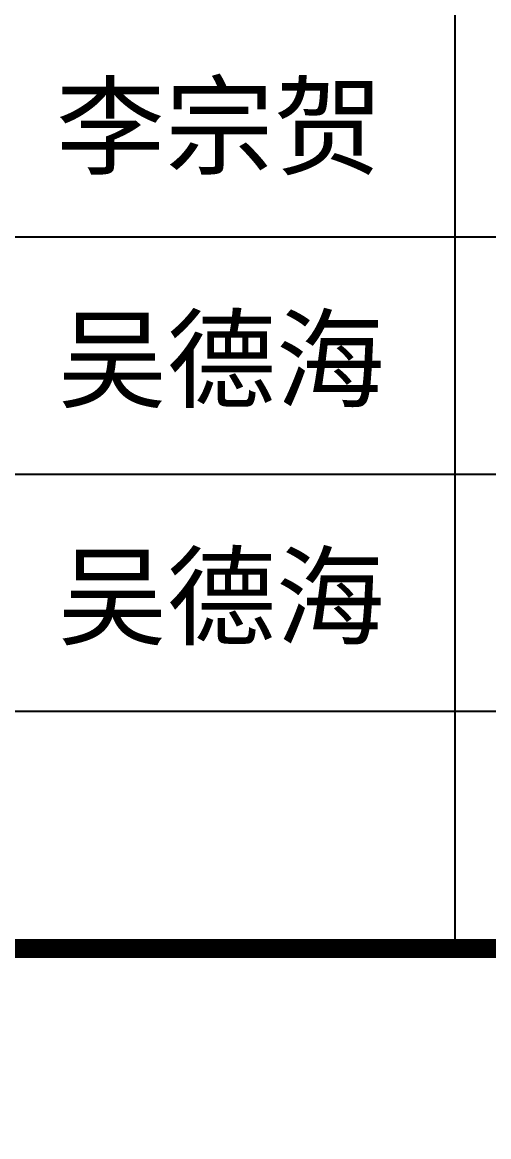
# Model space of a CAD drawing. Extents: x 14207793 to 14719554, y -1675802 to -1228715.
# Drawn here: x 14664441 to 14666193, y -1414344 to -1410159 of the extents above; entities that cross this region are included whole.
import ezdxf

# ---------------------------------------------------------------- set-up
doc = ezdxf.new("R2010")
doc.units = 0
doc.header["$LTSCALE"] = 500
doc.header["$MEASUREMENT"] = 0
doc.layers.get('0').update_dxf_attribs({"linetype": 'CONTINUOUS'})
doc.layers.add('PUB_TITLE', color=4, linetype='CONTINUOUS')
doc.styles.add('GHF', font='TIMES.TTF')

msp = doc.modelspace()

# ---------------------------------------------------------------- linework, layer by layer
at = {"layer": 'PUB_TITLE'}
for p, q in [((14666066.34, -1406490.52, -1200), (14666066.34, -1413619.15, -1200)), ((14662060, -1410964.9), (14668060, -1410964.9, -1200)), ((14662060, -1411855.72), (14668060, -1411855.72, -1200)), ((14662060, -1412746.54), (14668060, -1412746.54, -1200)), ((14662060, -1413637.36), (14668060, -1413637.36, -1200))]:
    msp.add_line(p, q, dxfattribs=at)
at = {"layer": 'PUB_TITLE', "const_width": 71.27}
for points in [[(14662060, -1406510.8), (14668060, -1406510.8), (14668060, -1413637.36), (14662060, -1413637.36)], [(14662060, -1413637.36), (14668060, -1413637.36), (14668060, -1425767.5), (14662060, -1425767.5)]]:
    msp.add_lwpolyline(points, close=True, dxfattribs=at)

# ---------------------------------------------------------------- texts
at = {"color": 2, "style": 'GHF'}
for s, p in [('李宗贺', (14664567.5, -1410700)), ('吴德海', (14664575, -1411575)), ('吴德海', (14664575, -1412465.82))]:
    msp.add_text(s, height=300, dxfattribs=at).set_placement(p)

doc.saveas('drawing.dxf')
